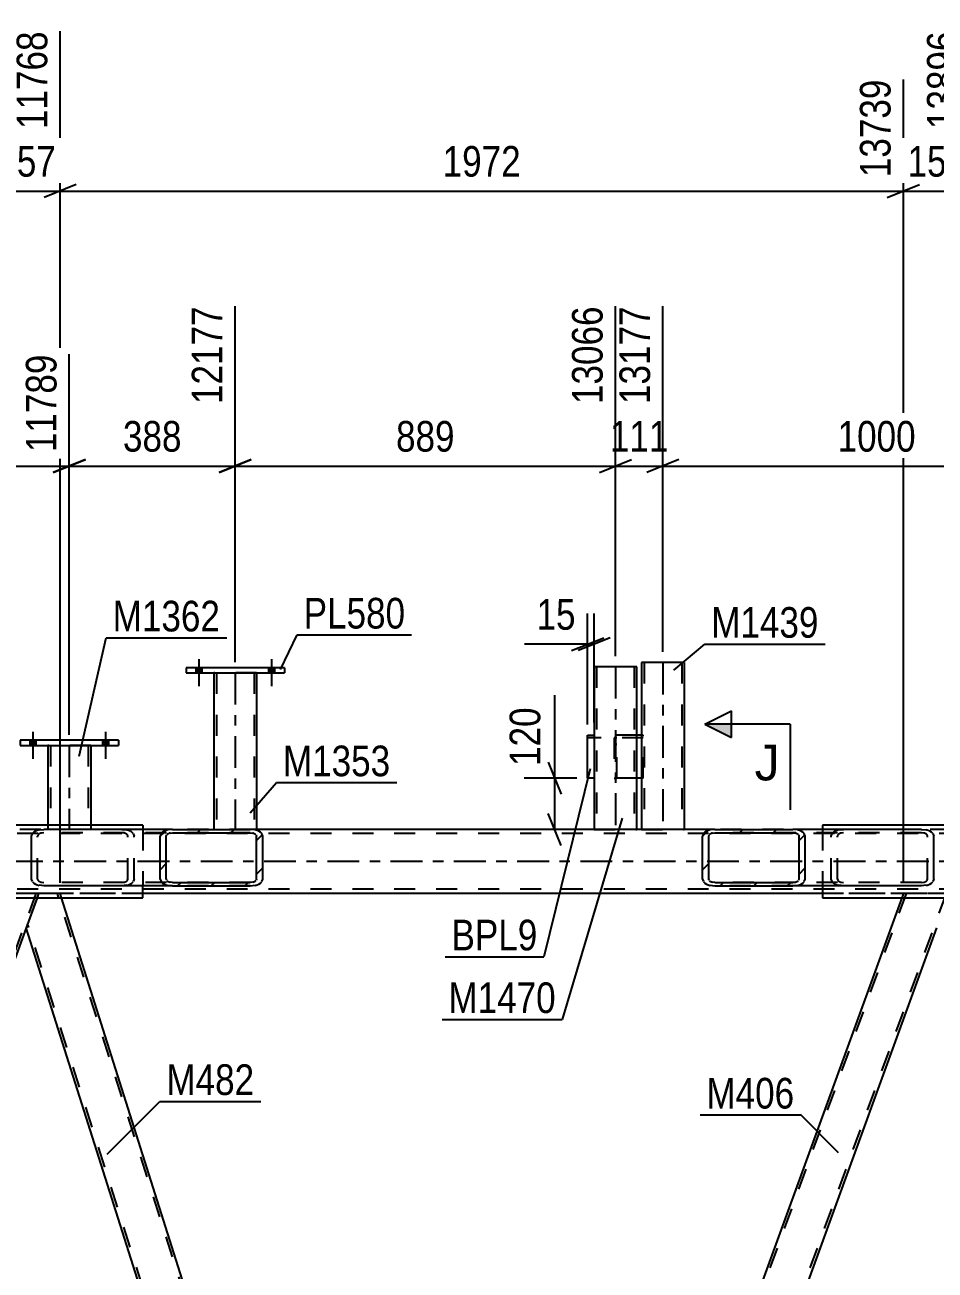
# Model space of a CAD drawing. Header units: millimetres. Extents: x -851 to 338, y -786 to 55.
# Drawn here: x -319.3 to -234.2, y -229 to -112.6 of the extents above; entities that cross this region are included whole.
import ezdxf

# ---------------------------------------------------------------- set-up
doc = ezdxf.new("R2010")
doc.units = ezdxf.units.MM
doc.linetypes.add('DXK_LINE_DOT2', pattern=[3.9198, 1.9599, -1.9599])
doc.linetypes.add('DXK_LINE_DOT3', pattern=[5.9187, 2.979, -0.9799, 0.9799, -0.9799])
doc.styles.add('Arial', font='ARIAL.TTF', dxfattribs={"height": 0.2})
doc.styles.add('Arial Narrow', font='ARIALN.TTF', dxfattribs={"height": 0.2})

# ---------------------------------------------------------------- blocks, each defined once
blk = doc.blocks.new('Part-232933133-59764 - 7182')
at = {"color": 7, "linetype": 'DXK_LINE_DOT2'}
for p, q in [((-263.95, -179.21), (-264.19, -179.21)), ((-264.19, -179.21), (-264.19, -182.97)), ((-263.95, -179.21), (-264.19, -179.21)), ((-263.95, -182.97), (-263.95, -179.21)), ((-264.19, -179.81), (-263.95, -179.81)), ((-264.19, -182.97), (-263.95, -182.97))]:
    blk.add_line(p, q, dxfattribs=at)
blk = doc.blocks.new('Bolt-232933133-59774 - 7182')
at = {"linetype": 'Continuous'}
for points in [[(-302.75, -172.65), (-303.31, -172.65), (-303.31, -173.13), (-302.75, -173.13)], [(-302.75, -172.65), (-303.31, -172.65), (-303.31, -173.13), (-302.75, -173.13)], [(-295.95, -172.65), (-296.51, -172.65), (-296.51, -173.13), (-295.95, -173.13)], [(-295.95, -172.65), (-296.51, -172.65), (-296.51, -173.13), (-295.95, -173.13)]]:
    blk.add_hatch(color=1, dxfattribs=at).paths.add_polyline_path(points)
at = {"color": 1, "linetype": 'Continuous'}
for p, q in [((-303.03, -171.85), (-303.03, -174.37)), ((-303.03, -171.85), (-303.03, -174.37)), ((-296.23, -171.85), (-296.23, -174.37)), ((-296.23, -171.85), (-296.23, -174.37)), ((-303.31, -172.65), (-303.31, -173.13)), ((-303.31, -172.65), (-303.31, -173.13)), ((-302.75, -172.65), (-302.75, -173.13)), ((-302.75, -172.65), (-302.75, -173.13)), ((-296.51, -172.65), (-296.51, -173.13)), ((-296.51, -172.65), (-296.51, -173.13)), ((-295.95, -172.65), (-295.95, -173.13)), ((-295.95, -172.65), (-295.95, -173.13))]:
    blk.add_line(p, q, dxfattribs=at)
blk = doc.blocks.new('Part-232933133-7428 - 7182')
at = {"color": 7, "linetype": 'DXK_LINE_DOT2'}
for p, q in [((-318.28, -193.77), (-361.59, -312.77)), ((-318.02, -193.77), (-322.28, -193.77)), ((-318.02, -193.77), (-319.19, -196.97))]:
    blk.add_line(p, q, dxfattribs=at)
at = {"color": 2, "linetype": 'Continuous'}
blk.add_line((-319.19, -196.97), (-361.19, -312.37), dxfattribs=at)
blk = doc.blocks.new('Part-232933133-59687 - 7182')
at = {"color": 2, "linetype": 'Continuous'}
for p, q in [((-301.63, -173.13), (-301.63, -187.77)), ((-297.63, -173.13), (-297.63, -187.77))]:
    blk.add_line(p, q, dxfattribs=at)
at = {"color": 7, "linetype": 'DXK_LINE_DOT2'}
for p, q in [((-297.63, -173.13), (-301.63, -173.13)), ((-301.39, -173.13), (-301.39, -187.77)), ((-297.87, -173.13), (-297.87, -187.77)), ((-301.63, -187.77), (-301.63, -187.77)), ((-301.63, -187.77), (-297.63, -187.77)), ((-297.63, -187.77), (-297.63, -187.77)), ((-297.63, -187.77), (-297.63, -187.77))]:
    blk.add_line(p, q, dxfattribs=at)
at = {"color": 7, "linetype": 'DXK_LINE_DOT3'}
blk.add_line((-299.63, -173.13), (-299.63, -187.77), dxfattribs=at)
blk = doc.blocks.new('Part-232933133-59684 - 7182')
at = {"color": 2, "linetype": 'Continuous'}
for p, q in [((-257.63, -172.17), (-261.63, -172.17)), ((-261.63, -172.17), (-261.63, -187.77)), ((-257.63, -172.17), (-257.63, -187.77))]:
    blk.add_line(p, q, dxfattribs=at)
at = {"color": 7, "linetype": 'DXK_LINE_DOT2'}
for p, q in [((-261.39, -172.17), (-261.39, -187.77)), ((-261.39, -172.17), (-261.37, -172.17)), ((-261.37, -172.17), (-261.34, -172.17)), ((-261.34, -172.17), (-261.32, -172.17)), ((-257.87, -172.17), (-257.87, -187.77)), ((-261.63, -187.77), (-261.63, -187.77)), ((-261.63, -187.77), (-257.63, -187.77)), ((-257.63, -187.77), (-257.63, -187.77)), ((-257.63, -187.77), (-257.63, -187.77))]:
    blk.add_line(p, q, dxfattribs=at)
at = {"color": 7, "linetype": 'DXK_LINE_DOT3'}
blk.add_line((-259.63, -172.17), (-259.63, -187.77), dxfattribs=at)
blk = doc.blocks.new('Part-232933133-7335 - 7182')
at = {"color": 2, "linetype": 'Continuous'}
for p, q in [((-329.83, -187.37), (-329.83, -187.77)), ((-308.28, -187.37), (-329.83, -187.37)), ((-308.28, -187.37), (-308.28, -187.77)), ((-329.83, -193.05), (-329.83, -194.17)), ((-308.28, -194.17), (-308.28, -193.05)), ((-329.83, -194.17), (-308.28, -194.17))]:
    blk.add_line(p, q, dxfattribs=at)
at = {"color": 7, "linetype": 'DXK_LINE_DOT2'}
for p, q in [((-329.83, -187.77), (-329.83, -193.05)), ((-308.28, -187.77), (-308.28, -193.05))]:
    blk.add_line(p, q, dxfattribs=at)
blk = doc.blocks.new('Part-232933133-7336 - 7182')
at = {"color": 2, "linetype": 'Continuous'}
for p, q in [((-244.7, -187.37), (-244.7, -187.77)), ((-223.15, -187.37), (-244.7, -187.37)), ((-223.15, -187.37), (-223.15, -187.77)), ((-244.7, -193.05), (-244.7, -194.17)), ((-223.15, -194.17), (-223.15, -193.05)), ((-244.7, -194.17), (-223.15, -194.17))]:
    blk.add_line(p, q, dxfattribs=at)
at = {"color": 7, "linetype": 'DXK_LINE_DOT2'}
for p, q in [((-244.7, -187.77), (-244.7, -193.05)), ((-223.15, -187.77), (-223.15, -193.05))]:
    blk.add_line(p, q, dxfattribs=at)
blk = doc.blocks.new('Part-232933133-7468 - 7182')
at = {"color": 2, "linetype": 'Continuous'}
for p, q in [((-318.17, -194.17), (-319.19, -196.97)), ((-279.29, -309.56), (-315.88, -194.17)), ((-282.6, -312.37), (-319.19, -196.97))]:
    blk.add_line(p, q, dxfattribs=at)
at = {"color": 7, "linetype": 'DXK_LINE_DOT2'}
for p, q in [((-318.02, -193.77), (-318.17, -194.17)), ((-316.01, -193.77), (-318.02, -193.77)), ((-279.42, -309.93), (-316.26, -193.77)), ((-315.88, -194.17), (-316.01, -193.77)), ((-282.22, -312.77), (-319.05, -196.6))]:
    blk.add_line(p, q, dxfattribs=at)
blk = doc.blocks.new('Part-232933133-7346 - 7182')
at = {"linetype": 'Continuous'}
h = blk.add_hatch(dxfattribs=at)
h.set_pattern_fill('', scale=0.7, style=0, pattern_type=0)
h.set_pattern_definition([(45, (-306.6617, -188.4086), (-1.57154, 1.57154), [])])
h.paths.add_polyline_path([(-306.57, -188.16), (-306.66, -188.41), (-306.66, -192.41), (-306.57, -192.65), (-306.32, -192.86), (-305.94, -193), (-305.5, -193.05), (-298.22, -193.05), (-297.77, -193), (-297.39, -192.86), (-297.14, -192.65), (-297.05, -192.41), (-297.05, -188.41), (-297.14, -188.16), (-297.39, -187.96), (-297.77, -187.82), (-298.22, -187.77), (-305.5, -187.77), (-305.94, -187.82), (-306.32, -187.96)])
h.paths.add_polyline_path([(-305.72, -188.11), (-305.5, -188.09), (-298.22, -188.09), (-298, -188.11), (-297.81, -188.18), (-297.68, -188.29), (-297.64, -188.41), (-297.64, -192.41), (-297.68, -192.53), (-297.81, -192.63), (-298, -192.7), (-298.22, -192.73), (-305.5, -192.73), (-305.72, -192.7), (-305.91, -192.63), (-306.04, -192.53), (-306.08, -192.41), (-306.08, -188.41), (-306.04, -188.29), (-305.91, -188.18)])
at = {"color": 2, "linetype": 'Continuous'}
for p, q in [((-318.69, -188.41), (-318.6, -188.16)), ((-318.69, -192.41), (-318.69, -188.41)), ((-317.97, -187.82), (-317.53, -187.77)), ((-305.5, -187.77), (-317.53, -187.77)), ((-306.57, -188.16), (-306.66, -188.41)), ((-306.66, -192.41), (-306.66, -188.41)), ((-306.08, -188.41), (-306.04, -188.29)), ((-306.08, -192.41), (-306.08, -188.41)), ((-305.5, -187.77), (-305.94, -187.82)), ((-305.72, -188.11), (-305.5, -188.09)), ((-305.5, -187.77), (-298.22, -187.77)), ((-305.5, -188.09), (-298.22, -188.09)), ((-297.77, -187.82), (-298.22, -187.77)), ((-298.22, -188.09), (-298, -188.11)), ((-297.68, -188.29), (-297.64, -188.41)), ((-297.64, -192.41), (-297.64, -188.41)), ((-297.05, -188.41), (-297.14, -188.16)), ((-297.05, -192.41), (-297.05, -188.41)), ((-318.6, -192.65), (-318.69, -192.41)), ((-317.53, -193.05), (-317.97, -193)), ((-305.5, -193.05), (-317.53, -193.05)), ((-306.66, -192.41), (-306.57, -192.65)), ((-306.04, -192.53), (-306.08, -192.41)), ((-305.94, -193), (-305.5, -193.05)), ((-305.5, -192.73), (-305.72, -192.7)), ((-305.5, -192.73), (-298.22, -192.73)), ((-305.5, -193.05), (-298.22, -193.05)), ((-298, -192.7), (-298.22, -192.73)), ((-298.22, -193.05), (-297.77, -193)), ((-297.64, -192.41), (-297.68, -192.53)), ((-297.14, -192.65), (-297.05, -192.41))]:
    blk.add_line(p, q, dxfattribs=at)
at = {"color": 7, "linetype": 'DXK_LINE_DOT2'}
for p, q in [((-318.07, -188.29), (-318.11, -188.41)), ((-318.11, -192.41), (-318.11, -188.41)), ((-317.53, -188.09), (-317.75, -188.11)), ((-298.22, -188.09), (-317.53, -188.09)), ((-310.25, -187.77), (-309.8, -187.82)), ((-310.03, -188.11), (-310.25, -188.09)), ((-309.67, -188.41), (-309.71, -188.29)), ((-309.67, -192.41), (-309.67, -188.41)), ((-309.17, -188.16), (-309.08, -188.41)), ((-309.08, -192.41), (-309.08, -188.41)), ((-298.22, -187.77), (-305.5, -187.77)), ((-318.11, -192.41), (-318.07, -192.53)), ((-317.75, -192.7), (-317.53, -192.73)), ((-298.22, -192.73), (-317.53, -192.73)), ((-310.25, -192.73), (-310.03, -192.7)), ((-309.8, -193), (-310.25, -193.05)), ((-309.71, -192.53), (-309.67, -192.41)), ((-309.08, -192.41), (-309.17, -192.65)), ((-298.22, -193.05), (-305.5, -193.05))]:
    blk.add_line(p, q, dxfattribs=at)
at = {"color": 2, "linetype": 'Continuous'}
for centre, radius, start, end in [((-317.79, -188.89), 1.09, 99.5181, 138.0637), ((-305.76, -188.89), 1.09, 99.5181, 138.0637), ((-305.63, -188.65), 0.545, 99.5181, 138.0637), ((-298.09, -188.65), 0.545, 41.9361, 80.4817), ((-297.95, -188.89), 1.09, 41.9361, 80.4817), ((-317.79, -191.93), 1.09, 221.9361, 260.4817), ((-305.76, -191.93), 1.09, 221.9361, 260.4817), ((-305.63, -192.17), 0.545, 221.9361, 260.4817), ((-298.09, -192.17), 0.545, 279.5181, 318.0637), ((-297.95, -191.93), 1.09, 279.5181, 318.0637)]:
    blk.add_arc(centre, radius, start, end, dxfattribs=at)
at = {"color": 7, "linetype": 'DXK_LINE_DOT2'}
for centre, radius, start, end in [((-317.66, -188.65), 0.545, 99.5181, 138.0637), ((-310.12, -188.65), 0.545, 41.9361, 80.4817), ((-309.98, -188.89), 1.09, 41.9361, 80.4817), ((-317.66, -192.17), 0.545, 221.9361, 260.4817), ((-310.12, -192.17), 0.545, 279.5181, 318.0637), ((-309.98, -191.93), 1.09, 279.5181, 318.0637)]:
    blk.add_arc(centre, radius, start, end, dxfattribs=at)
blk = doc.blocks.new('Part-232933133-59688 - 7182')
at = {"color": 2, "linetype": 'Continuous'}
for p, q in [((-304.23, -172.65), (-304.23, -173.13)), ((-295.03, -172.65), (-304.23, -172.65)), ((-304.23, -173.13), (-295.03, -173.13)), ((-295.03, -172.65), (-295.03, -173.13))]:
    blk.add_line(p, q, dxfattribs=at)
blk = doc.blocks.new('Part-232933133-7376 - 7182')
at = {"color": 7, "linetype": 'DXK_LINE_DOT2'}
for p, q in [((-86.8, -188.17), (-786.71, -188.17)), ((-298.22, -187.77), (-339.9, -187.77)), ((-213.08, -187.77), (-254.76, -187.77)), ((-86.8, -193.37), (-786.71, -193.37)), ((-87.4, -193.77), (-670.37, -193.77)), ((-308.28, -193.77), (-329.83, -193.77)), ((-223.15, -193.77), (-244.7, -193.77))]:
    blk.add_line(p, q, dxfattribs=at)
at = {"color": 2, "linetype": 'Continuous'}
for p, q in [((-254.76, -187.77), (-298.22, -187.77)), ((-244.7, -193.77), (-308.28, -193.77))]:
    blk.add_line(p, q, dxfattribs=at)
at = {"color": 7, "linetype": 'DXK_LINE_DOT3'}
blk.add_line((-86.8, -190.77), (-786.71, -190.77), dxfattribs=at)
blk = doc.blocks.new('Part-232933133-7497 - 7182')
at = {"linetype": 'Continuous'}
h = blk.add_hatch(dxfattribs=at)
h.set_pattern_fill('', scale=0.7, style=0, pattern_type=0)
h.set_pattern_definition([(45, (-255.9253, -188.4087), (-1.57154, 1.57154), [])])
h.paths.add_polyline_path([(-255.84, -188.16), (-255.93, -188.41), (-255.93, -192.41), (-255.84, -192.65), (-255.58, -192.86), (-255.21, -193), (-254.76, -193.05), (-247.48, -193.05), (-247.04, -193), (-246.66, -192.86), (-246.41, -192.65), (-246.32, -192.41), (-246.32, -188.41), (-246.41, -188.16), (-246.66, -187.96), (-247.04, -187.82), (-247.48, -187.77), (-254.76, -187.77), (-255.21, -187.82), (-255.58, -187.96)])
h.paths.add_polyline_path([(-254.98, -188.11), (-254.76, -188.09), (-247.48, -188.09), (-247.26, -188.11), (-247.07, -188.18), (-246.94, -188.29), (-246.9, -188.41), (-246.9, -192.41), (-246.94, -192.53), (-247.07, -192.63), (-247.26, -192.7), (-247.48, -192.73), (-254.76, -192.73), (-254.98, -192.7), (-255.17, -192.63), (-255.3, -192.53), (-255.34, -192.41), (-255.34, -188.41), (-255.3, -188.29), (-255.17, -188.18)])
at = {"color": 2, "linetype": 'Continuous'}
for p, q in [((-255.84, -188.16), (-255.93, -188.41)), ((-255.93, -192.41), (-255.93, -188.41)), ((-255.34, -188.41), (-255.3, -188.29)), ((-255.34, -192.41), (-255.34, -188.41)), ((-254.76, -187.77), (-255.21, -187.82)), ((-254.98, -188.11), (-254.76, -188.09)), ((-254.76, -187.77), (-247.48, -187.77)), ((-254.76, -188.09), (-247.48, -188.09)), ((-235.45, -187.77), (-247.48, -187.77)), ((-247.04, -187.82), (-247.48, -187.77)), ((-247.48, -188.09), (-247.26, -188.11)), ((-246.94, -188.29), (-246.9, -188.41)), ((-246.9, -192.41), (-246.9, -188.41)), ((-246.32, -188.41), (-246.41, -188.16)), ((-246.32, -192.41), (-246.32, -188.41)), ((-235.45, -187.77), (-235.01, -187.82)), ((-234.38, -188.16), (-234.29, -188.41)), ((-234.29, -192.41), (-234.29, -188.41)), ((-255.93, -192.41), (-255.84, -192.65)), ((-255.3, -192.53), (-255.34, -192.41)), ((-255.21, -193), (-254.76, -193.05)), ((-254.76, -192.73), (-254.98, -192.7)), ((-254.76, -192.73), (-247.48, -192.73)), ((-254.76, -193.05), (-247.48, -193.05)), ((-247.26, -192.7), (-247.48, -192.73)), ((-247.48, -193.05), (-247.04, -193)), ((-235.45, -193.05), (-247.48, -193.05)), ((-246.9, -192.41), (-246.94, -192.53)), ((-246.41, -192.65), (-246.32, -192.41)), ((-235.01, -193), (-235.45, -193.05)), ((-234.29, -192.41), (-234.38, -192.65))]:
    blk.add_line(p, q, dxfattribs=at)
at = {"color": 7, "linetype": 'DXK_LINE_DOT2'}
for p, q in [((-254.76, -187.77), (-247.48, -187.77)), ((-235.45, -188.09), (-254.76, -188.09)), ((-243.9, -188.41), (-243.81, -188.16)), ((-243.9, -192.41), (-243.9, -188.41)), ((-243.27, -188.29), (-243.31, -188.41)), ((-243.31, -192.41), (-243.31, -188.41)), ((-243.18, -187.82), (-242.73, -187.77)), ((-242.73, -188.09), (-242.95, -188.11)), ((-235.23, -188.11), (-235.45, -188.09)), ((-234.87, -188.41), (-234.91, -188.29)), ((-234.87, -192.41), (-234.87, -188.41)), ((-235.45, -192.73), (-254.76, -192.73)), ((-247.48, -193.05), (-254.76, -193.05)), ((-243.81, -192.65), (-243.9, -192.41)), ((-243.31, -192.41), (-243.27, -192.53)), ((-242.73, -193.05), (-243.18, -193)), ((-242.95, -192.7), (-242.73, -192.73)), ((-235.45, -192.73), (-235.23, -192.7)), ((-234.91, -192.53), (-234.87, -192.41))]:
    blk.add_line(p, q, dxfattribs=at)
at = {"color": 2, "linetype": 'Continuous'}
for centre, radius, start, end in [((-255.03, -188.89), 1.09, 99.5181, 138.0637), ((-254.89, -188.65), 0.545, 99.5181, 138.0637), ((-247.35, -188.65), 0.545, 41.9361, 80.4817), ((-247.22, -188.89), 1.09, 41.9361, 80.4817), ((-235.19, -188.89), 1.09, 41.9361, 80.4817), ((-255.03, -191.93), 1.09, 221.9361, 260.4817), ((-254.89, -192.17), 0.545, 221.9361, 260.4817), ((-247.35, -192.17), 0.545, 279.5181, 318.0637), ((-247.22, -191.93), 1.09, 279.5181, 318.0637), ((-235.19, -191.93), 1.09, 279.5181, 318.0637)]:
    blk.add_arc(centre, radius, start, end, dxfattribs=at)
at = {"color": 7, "linetype": 'DXK_LINE_DOT2'}
for centre, radius, start, end in [((-243, -188.89), 1.09, 99.5181, 138.0637), ((-242.86, -188.65), 0.545, 99.5181, 138.0637), ((-235.32, -188.65), 0.545, 41.9361, 80.4817), ((-243, -191.93), 1.09, 221.9361, 260.4817), ((-242.86, -192.17), 0.545, 221.9361, 260.4817), ((-235.32, -192.17), 0.545, 279.5181, 318.0637)]:
    blk.add_arc(centre, radius, start, end, dxfattribs=at)
blk = doc.blocks.new('Part-232933133-7506 - 7182')
at = {"color": 7, "linetype": 'DXK_LINE_DOT2'}
for p, q in [((-236.89, -193.77), (-280.2, -312.77)), ((-233.14, -193.77), (-276.45, -312.77)), ((-237.14, -193.77), (-237.29, -194.17)), ((-232.89, -193.77), (-237.14, -193.77))]:
    blk.add_line(p, q, dxfattribs=at)
at = {"color": 2, "linetype": 'Continuous'}
for p, q in [((-237.29, -194.17), (-279.29, -309.56)), ((-234.05, -196.97), (-276.05, -312.37))]:
    blk.add_line(p, q, dxfattribs=at)
blk = doc.blocks.new('Part-232933133-59739 - 7182')
at = {"color": 2, "linetype": 'Continuous'}
for p, q in [((-262.07, -172.56), (-266.07, -172.56)), ((-266.07, -172.56), (-266.07, -187.77)), ((-262.07, -187.77), (-262.07, -172.56))]:
    blk.add_line(p, q, dxfattribs=at)
at = {"color": 7, "linetype": 'DXK_LINE_DOT2'}
for p, q in [((-265.83, -172.56), (-265.83, -187.77)), ((-265.83, -172.56), (-265.81, -172.56)), ((-262.31, -172.56), (-262.31, -187.77)), ((-266.07, -187.77), (-266.07, -187.77)), ((-266.07, -187.77), (-262.07, -187.77)), ((-262.07, -187.77), (-262.07, -187.77)), ((-262.07, -187.77), (-262.07, -187.77))]:
    blk.add_line(p, q, dxfattribs=at)
at = {"color": 7, "linetype": 'DXK_LINE_DOT3'}
blk.add_line((-264.07, -172.56), (-264.07, -187.77), dxfattribs=at)
blk = doc.blocks.new('Part-232933133-59740 - 7182')
at = {"color": 2, "linetype": 'Continuous'}
for p, q in [((-317.15, -179.92), (-317.15, -187.37)), ((-313.15, -179.92), (-313.15, -187.37))]:
    blk.add_line(p, q, dxfattribs=at)
at = {"color": 7, "linetype": 'DXK_LINE_DOT2'}
for p, q in [((-313.15, -179.92), (-317.15, -179.92)), ((-316.91, -179.92), (-316.91, -187.77)), ((-313.39, -179.92), (-313.39, -187.77)), ((-317.15, -187.37), (-317.15, -187.77)), ((-313.15, -187.37), (-313.15, -187.77)), ((-313.15, -187.77), (-317.15, -187.77))]:
    blk.add_line(p, q, dxfattribs=at)
at = {"color": 7, "linetype": 'DXK_LINE_DOT3'}
blk.add_line((-315.15, -179.92), (-315.15, -187.77), dxfattribs=at)
blk = doc.blocks.new('Part-232933133-59741 - 7182')
at = {"color": 2, "linetype": 'Continuous'}
for p, q in [((-319.75, -179.44), (-319.75, -179.92)), ((-310.55, -179.44), (-319.75, -179.44)), ((-319.75, -179.92), (-310.55, -179.92)), ((-310.55, -179.44), (-310.55, -179.92))]:
    blk.add_line(p, q, dxfattribs=at)
blk = doc.blocks.new('Part-232933133-59763 - 7182')
at = {"color": 2, "linetype": 'Continuous'}
for p, q in [((-266.67, -182.97), (-266.67, -178.97)), ((-266.67, -178.97), (-266.07, -178.97)), ((-261.63, -178.97), (-262.07, -178.97)), ((-266.07, -182.97), (-266.67, -182.97)), ((-261.63, -182.97), (-262.07, -182.97))]:
    blk.add_line(p, q, dxfattribs=at)
at = {"color": 7, "linetype": 'DXK_LINE_DOT2'}
for p, q in [((-261.47, -179.21), (-266.67, -179.21)), ((-262.07, -178.97), (-266.07, -178.97)), ((-261.47, -178.97), (-261.63, -178.97)), ((-261.47, -182.97), (-261.47, -178.97)), ((-262.07, -182.97), (-266.07, -182.97)), ((-261.47, -182.97), (-261.63, -182.97))]:
    blk.add_line(p, q, dxfattribs=at)
blk = doc.blocks.new('Bolt-232933133-59798 - 7182')
at = {"linetype": 'Continuous'}
for points in [[(-318.27, -179.44), (-318.83, -179.44), (-318.83, -179.92), (-318.27, -179.92)], [(-318.27, -179.44), (-318.83, -179.44), (-318.83, -179.92), (-318.27, -179.92)], [(-311.47, -179.44), (-312.03, -179.44), (-312.03, -179.92), (-311.47, -179.92)], [(-311.47, -179.44), (-312.03, -179.44), (-312.03, -179.92), (-311.47, -179.92)]]:
    blk.add_hatch(color=1, dxfattribs=at).paths.add_polyline_path(points)
at = {"color": 1, "linetype": 'Continuous'}
for p, q in [((-318.55, -178.64), (-318.55, -181.16)), ((-318.55, -178.64), (-318.55, -181.16)), ((-311.75, -178.64), (-311.75, -181.16)), ((-311.75, -178.64), (-311.75, -181.16)), ((-318.83, -179.44), (-318.83, -179.92)), ((-318.83, -179.44), (-318.83, -179.92)), ((-318.27, -179.44), (-318.27, -179.92)), ((-318.27, -179.44), (-318.27, -179.92)), ((-312.03, -179.44), (-312.03, -179.92)), ((-312.03, -179.44), (-312.03, -179.92)), ((-311.47, -179.44), (-311.47, -179.92)), ((-311.47, -179.44), (-311.47, -179.92))]:
    blk.add_line(p, q, dxfattribs=at)
blk = doc.blocks.new('StraightDimension-232933133-70863 - 7182')
at = {"color": 7, "linetype": 'Continuous'}
for p, q in [((-264.07, -171.56), (-264.07, -138.85)), ((-259.63, -171.17), (-259.63, -138.85)), ((-265.57, -154.4), (-262.57, -153.2)), ((-258.13, -153.2), (-261.13, -154.4)), ((-264.07, -153.8), (-259.63, -153.8))]:
    blk.add_line(p, q, dxfattribs=at)
at = {"color": 0}
blk.add_wipeout([(-258.51, -153.05), (-258.51, -148.85), (-265.19, -148.85), (-265.19, -153.05)], dxfattribs=at)
at = {"color": 3, "style": 'Arial Narrow'}
blk.add_text('111', height=2.863, dxfattribs=at).set_placement((-264.59, -152.45))
at = {"color": 0, "linetype": 'Continuous'}
blk.add_wipeout([(-260.23, -138.25), (-264.43, -138.25), (-264.43, -148.6), (-260.23, -148.6)], dxfattribs=at)
at = {"color": 3, "linetype": 'Continuous', "style": 'Arial Narrow'}
blk.add_text('13177', height=2.863, rotation=90.0002, dxfattribs=at).set_placement((-260.83, -148))
blk = doc.blocks.new('StraightDimension-232933133-71768 - 7182')
at = {"color": 7, "linetype": 'Continuous'}
for p, q in [((-266.67, -177.97), (-266.67, -167.6)), ((-266.07, -177.79), (-266.07, -167.6)), ((-268.17, -171.05), (-265.17, -169.85)), ((-264.57, -169.85), (-267.57, -171.05)), ((-266.67, -170.45), (-272.57, -170.45)), ((-266.67, -170.45), (-272.57, -170.45)), ((-266.67, -170.45), (-266.07, -170.45))]:
    blk.add_line(p, q, dxfattribs=at)
at = {"color": 0}
blk.add_wipeout([(-267.19, -169.7), (-267.19, -165.5), (-272.05, -165.5), (-272.05, -169.7)], dxfattribs=at)
at = {"color": 3, "style": 'Arial Narrow'}
blk.add_text('15', height=2.863, dxfattribs=at).set_placement((-271.45, -169.1))
blk = doc.blocks.new('StraightDimension-232933133-52903 - 7182')
at = {"color": 7, "linetype": 'Continuous'}
for p, q in [((-316.01, -192.77), (-316.01, -113.15)), ((-237.14, -192.77), (-237.14, -117.65)), ((-314.51, -127.49), (-317.51, -128.69)), ((-238.64, -128.69), (-235.64, -127.49)), ((-316.01, -128.09), (-237.14, -128.09))]:
    blk.add_line(p, q, dxfattribs=at)
at = {"color": 0}
blk.add_wipeout([(-272.32, -127.34), (-272.32, -123.14), (-280.83, -123.14), (-280.83, -127.34)], dxfattribs=at)
at = {"color": 3, "style": 'Arial Narrow'}
blk.add_text('1972', height=2.863, dxfattribs=at).set_placement((-280.23, -126.74))
at = {"color": 0, "linetype": 'Continuous'}
blk.add_wipeout([(-237.74, -117.05), (-241.94, -117.05), (-241.94, -127.39), (-237.74, -127.39)], dxfattribs=at)
at = {"color": 3, "linetype": 'Continuous', "style": 'Arial Narrow'}
blk.add_text('13739', height=2.863, rotation=90.0002, dxfattribs=at).set_placement((-238.34, -126.79))
blk = doc.blocks.new('StraightDimension-232933133-52902 - 7182')
at = {"color": 7, "linetype": 'Continuous'}
for p, q in [((-230.87, -192.77), (-230.87, -113.15)), ((-237.14, -192.77), (-237.14, -117.65)), ((-238.64, -128.69), (-235.64, -127.49)), ((-229.37, -127.49), (-232.37, -128.69)), ((-237.14, -128.09), (-230.87, -128.09))]:
    blk.add_line(p, q, dxfattribs=at)
at = {"color": 0}
blk.add_wipeout([(-230.67, -127.34), (-230.67, -123.14), (-237.35, -123.14), (-237.35, -127.34)], dxfattribs=at)
at = {"color": 3, "style": 'Arial Narrow'}
blk.add_text('157', height=2.863, dxfattribs=at).set_placement((-236.75, -126.74))
at = {"color": 0, "linetype": 'Continuous'}
blk.add_wipeout([(-231.47, -112.55), (-235.67, -112.55), (-235.67, -122.89), (-231.47, -122.89)], dxfattribs=at)
at = {"color": 3, "linetype": 'Continuous', "style": 'Arial Narrow'}
blk.add_text('13896', height=2.863, rotation=90.0002, dxfattribs=at).set_placement((-232.07, -122.29))
blk = doc.blocks.new('StraightDimension-232933133-52904 - 7182')
at = {"color": 7, "linetype": 'Continuous'}
for p, q in [((-316.01, -192.77), (-316.01, -113.15)), ((-322.28, -192.77), (-322.28, -117.65)), ((-323.78, -128.69), (-320.78, -127.49)), ((-314.51, -127.49), (-317.51, -128.69)), ((-322.28, -128.09), (-316.01, -128.09))]:
    blk.add_line(p, q, dxfattribs=at)
at = {"color": 0}
blk.add_wipeout([(-315.8, -127.34), (-315.8, -123.14), (-322.48, -123.14), (-322.48, -127.34)], dxfattribs=at)
at = {"color": 3, "style": 'Arial Narrow'}
blk.add_text('157', height=2.863, dxfattribs=at).set_placement((-321.88, -126.74))
at = {"color": 0, "linetype": 'Continuous'}
blk.add_wipeout([(-316.61, -112.55), (-320.81, -112.55), (-320.81, -122.89), (-316.61, -122.89)], dxfattribs=at)
at = {"color": 3, "linetype": 'Continuous', "style": 'Arial Narrow'}
blk.add_text('11768', height=2.863, rotation=90.0002, dxfattribs=at).set_placement((-317.21, -122.29))
blk = doc.blocks.new('StraightDimension-232933133-70862 - 7182')
at = {"color": 7, "linetype": 'Continuous'}
for p, q in [((-259.63, -171.17), (-259.63, -138.85)), ((-219.63, -171.17), (-219.63, -143.35)), ((-258.13, -153.2), (-261.13, -154.4)), ((-221.13, -154.4), (-218.13, -153.2)), ((-259.63, -153.8), (-219.63, -153.8))]:
    blk.add_line(p, q, dxfattribs=at)
at = {"color": 0}
blk.add_wipeout([(-235.38, -153.05), (-235.38, -148.85), (-243.89, -148.85), (-243.89, -153.05)], dxfattribs=at)
at = {"color": 3, "style": 'Arial Narrow'}
blk.add_text('1000', height=2.863, dxfattribs=at).set_placement((-243.29, -152.45))
at = {"color": 0, "linetype": 'Continuous'}
blk.add_wipeout([(-220.23, -142.75), (-224.43, -142.75), (-224.43, -153.1), (-220.23, -153.1)], dxfattribs=at)
at = {"color": 3, "linetype": 'Continuous', "style": 'Arial Narrow'}
blk.add_text('14177', height=2.863, rotation=90.0002, dxfattribs=at).set_placement((-220.83, -152.5))
blk = doc.blocks.new('StraightDimension-232933133-70864 - 7182')
at = {"color": 7, "linetype": 'Continuous'}
for p, q in [((-299.63, -172.13), (-299.63, -138.85)), ((-264.07, -171.56), (-264.07, -138.85)), ((-298.13, -153.2), (-301.13, -154.4)), ((-265.57, -154.4), (-262.57, -153.2)), ((-299.63, -153.8), (-264.07, -153.8))]:
    blk.add_line(p, q, dxfattribs=at)
at = {"color": 0, "linetype": 'Continuous'}
blk.add_wipeout([(-264.67, -138.25), (-268.87, -138.25), (-268.87, -148.6), (-264.67, -148.6)], dxfattribs=at)
at = {"color": 0}
blk.add_wipeout([(-278.51, -153.05), (-278.51, -148.85), (-285.19, -148.85), (-285.19, -153.05)], dxfattribs=at)
at = {"color": 3, "linetype": 'Continuous', "style": 'Arial Narrow'}
blk.add_text('13066', height=2.863, rotation=90.0002, dxfattribs=at).set_placement((-265.27, -148))
at = {"color": 3, "style": 'Arial Narrow'}
blk.add_text('889', height=2.863, dxfattribs=at).set_placement((-284.59, -152.45))
blk = doc.blocks.new('StraightDimension-232933133-70865 - 7182')
at = {"color": 7, "linetype": 'Continuous'}
for p, q in [((-299.63, -172.13), (-299.63, -138.85)), ((-315.15, -178.92), (-315.15, -143.35)), ((-313.65, -153.2), (-316.65, -154.4)), ((-301.13, -154.4), (-298.13, -153.2)), ((-315.15, -153.8), (-299.63, -153.8))]:
    blk.add_line(p, q, dxfattribs=at)
at = {"color": 0}
blk.add_wipeout([(-304.05, -153.05), (-304.05, -148.85), (-310.73, -148.85), (-310.73, -153.05)], dxfattribs=at)
at = {"color": 3, "style": 'Arial Narrow'}
blk.add_text('388', height=2.863, dxfattribs=at).set_placement((-310.13, -152.45))
at = {"color": 0, "linetype": 'Continuous'}
blk.add_wipeout([(-300.23, -138.25), (-304.43, -138.25), (-304.43, -148.6), (-300.23, -148.6)], dxfattribs=at)
at = {"color": 3, "linetype": 'Continuous', "style": 'Arial Narrow'}
blk.add_text('12177', height=2.863, rotation=90.0002, dxfattribs=at).set_placement((-300.83, -148))
blk = doc.blocks.new('StraightDimension-232933133-70866 - 7182')
at = {"color": 7, "linetype": 'Continuous'}
for p, q in [((-339.63, -172.13), (-339.63, -143.35)), ((-315.15, -178.92), (-315.15, -143.35)), ((-338.13, -153.2), (-341.13, -154.4)), ((-316.65, -154.4), (-313.65, -153.2)), ((-339.63, -153.8), (-315.15, -153.8))]:
    blk.add_line(p, q, dxfattribs=at)
at = {"color": 0}
blk.add_wipeout([(-324.05, -153.05), (-324.05, -148.85), (-330.73, -148.85), (-330.73, -153.05)], dxfattribs=at)
at = {"color": 3, "style": 'Arial Narrow'}
blk.add_text('612', height=2.863, dxfattribs=at).set_placement((-330.13, -152.45))
at = {"color": 0, "linetype": 'Continuous'}
blk.add_wipeout([(-315.75, -142.75), (-319.95, -142.75), (-319.95, -153.1), (-315.75, -153.1)], dxfattribs=at)
at = {"color": 3, "linetype": 'Continuous', "style": 'Arial Narrow'}
blk.add_text('11789', height=2.863, rotation=90.0002, dxfattribs=at).set_placement((-316.35, -152.5))
blk = doc.blocks.new('StraightDimension-232933133-71766 - 7182')
at = {"color": 7, "linetype": 'Continuous'}
for p, q in [((-269.75, -182.97), (-269.75, -175.23)), ((-269.75, -182.97), (-269.75, -175.23)), ((-270.35, -181.47), (-269.15, -184.47)), ((-267.67, -182.97), (-272.6, -182.97)), ((-269.75, -187.77), (-269.75, -182.97)), ((-269.15, -189.27), (-270.35, -186.27)), ((-267.07, -187.77), (-272.6, -187.77))]:
    blk.add_line(p, q, dxfattribs=at)
at = {"color": 0}
blk.add_wipeout([(-270.5, -175.76), (-274.7, -175.76), (-274.7, -182.44), (-270.5, -182.44)], dxfattribs=at)
at = {"color": 3, "style": 'Arial Narrow'}
blk.add_text('120', height=2.863, rotation=90.0002, dxfattribs=at).set_placement((-271.1, -181.84))
blk = doc.blocks.new('Mark-232933133-7464 - 7182')
at = {"color": 30, "linetype": 'Continuous'}
for p, q in [((-311.62, -218.15), (-306.67, -213.2)), ((-306.67, -213.2), (-297.25, -213.2))]:
    blk.add_line(p, q, dxfattribs=at)
at = {"color": 0}
blk.add_wipeout([(-297.85, -212.6), (-297.85, -209.6), (-306.07, -209.6), (-306.07, -212.6)], dxfattribs=at)
blk.add_wipeout([(-297.85, -212.6), (-297.85, -209.6), (-306.07, -209.6), (-306.07, -212.6)], dxfattribs=at)
at = {"color": 3, "style": 'Arial Narrow'}
blk.add_text('M482', height=2.863, dxfattribs=at).set_placement((-306.07, -212.6))
blk = doc.blocks.new('Mark-232933133-7502 - 7182')
at = {"color": 30, "linetype": 'Continuous'}
for p in [(-256.16, -214.47), (-243.2, -218)]:
    blk.add_line(p, (-246.73, -214.47), dxfattribs=at)
at = {"color": 0}
blk.add_wipeout([(-247.33, -213.87), (-247.33, -210.87), (-255.56, -210.87), (-255.56, -213.87)], dxfattribs=at)
blk.add_wipeout([(-247.33, -213.87), (-247.33, -210.87), (-255.56, -210.87), (-255.56, -213.87)], dxfattribs=at)
at = {"color": 3, "style": 'Arial Narrow'}
blk.add_text('M406', height=2.863, dxfattribs=at).set_placement((-255.56, -213.87))
blk = doc.blocks.new('SectionMark-232933133-8656 - 7182')
at = {"linetype": 'Continuous'}
blk.add_hatch(color=6, dxfattribs=at).paths.add_polyline_path([(-253.22, -177.94), (-253.22, -179.19), (-255.72, -177.94)])
at = {"color": 6, "linetype": 'Continuous'}
for p, q in [((-255.72, -177.94), (-253.22, -176.69)), ((-253.22, -179.19), (-253.22, -176.69)), ((-247.72, -177.94), (-255.72, -177.94)), ((-255.72, -177.94), (-253.22, -179.19)), ((-247.72, -177.94), (-247.72, -185.94))]:
    blk.add_line(p, q, dxfattribs=at)
at = {"color": 0, "linetype": 'Continuous'}
blk.add_wipeout([(-248.72, -183.19), (-248.72, -179.69), (-251.05, -179.69), (-251.05, -183.19)], dxfattribs=at)
at = {"color": 3, "linetype": 'Continuous', "style": 'Arial'}
blk.add_text('J', height=3.34, dxfattribs=at).set_placement((-251.05, -183.19))
blk = doc.blocks.new('Mark-232933133-71723 - 7182')
at = {"color": 30, "linetype": 'Continuous'}
for p, q in [((-295.4, -172.81), (-293.83, -169.59)), ((-293.83, -169.59), (-283.13, -169.59))]:
    blk.add_line(p, q, dxfattribs=at)
at = {"color": 0}
blk.add_wipeout([(-283.73, -168.99), (-283.73, -165.99), (-293.23, -165.99), (-293.23, -168.99)], dxfattribs=at)
blk.add_wipeout([(-283.73, -168.99), (-283.73, -165.99), (-293.23, -165.99), (-293.23, -168.99)], dxfattribs=at)
at = {"color": 3, "style": 'Arial Narrow'}
blk.add_text('PL580', height=2.863, dxfattribs=at).set_placement((-293.23, -168.99))
blk = doc.blocks.new('Mark-232933133-71706 - 7182')
at = {"color": 30, "linetype": 'Continuous'}
for p, q in [((-314.24, -180.92), (-311.69, -169.86)), ((-311.69, -169.86), (-300.43, -169.86))]:
    blk.add_line(p, q, dxfattribs=at)
at = {"color": 0}
blk.add_wipeout([(-301.03, -169.26), (-301.03, -166.26), (-311.09, -166.26), (-311.09, -169.26)], dxfattribs=at)
blk.add_wipeout([(-301.03, -169.26), (-301.03, -166.26), (-311.09, -166.26), (-311.09, -169.26)], dxfattribs=at)
at = {"color": 3, "style": 'Arial Narrow'}
blk.add_text('M1362', height=2.863, dxfattribs=at).set_placement((-311.09, -169.26))
blk = doc.blocks.new('Mark-232933133-71720 - 7182')
at = {"color": 30, "linetype": 'Continuous'}
for p, q in [((-298.24, -186.23), (-295.77, -183.4)), ((-295.77, -183.4), (-284.51, -183.4))]:
    blk.add_line(p, q, dxfattribs=at)
at = {"color": 0}
blk.add_wipeout([(-285.11, -182.8), (-285.11, -179.8), (-295.17, -179.8), (-295.17, -182.8)], dxfattribs=at)
blk.add_wipeout([(-285.11, -182.8), (-285.11, -179.8), (-295.17, -179.8), (-295.17, -182.8)], dxfattribs=at)
at = {"color": 3, "style": 'Arial Narrow'}
blk.add_text('M1353', height=2.863, dxfattribs=at).set_placement((-295.17, -182.8))
blk = doc.blocks.new('Mark-232933133-71731 - 7182')
at = {"color": 30, "linetype": 'Continuous'}
for p, q in [((-258.6, -172.87), (-255.71, -170.45)), ((-255.71, -170.45), (-244.46, -170.45))]:
    blk.add_line(p, q, dxfattribs=at)
at = {"color": 0}
blk.add_wipeout([(-245.06, -169.85), (-245.06, -166.85), (-255.11, -166.85), (-255.11, -169.85)], dxfattribs=at)
blk.add_wipeout([(-245.06, -169.85), (-245.06, -166.85), (-255.11, -166.85), (-255.11, -169.85)], dxfattribs=at)
at = {"color": 3, "style": 'Arial Narrow'}
blk.add_text('M1439', height=2.863, dxfattribs=at).set_placement((-255.11, -169.85))
blk = doc.blocks.new('Mark-232933133-71734 - 7182')
at = {"color": 30, "linetype": 'Continuous'}
for p in [(-263.44, -186.73), (-280.29, -205.54)]:
    blk.add_line(p, (-269.04, -205.54), dxfattribs=at)
at = {"color": 0}
blk.add_wipeout([(-269.64, -204.94), (-269.64, -201.94), (-279.69, -201.94), (-279.69, -204.94)], dxfattribs=at)
blk.add_wipeout([(-269.64, -204.94), (-269.64, -201.94), (-279.69, -201.94), (-279.69, -204.94)], dxfattribs=at)
at = {"color": 3, "style": 'Arial Narrow'}
blk.add_text('M1470', height=2.863, dxfattribs=at).set_placement((-279.69, -204.94))
blk = doc.blocks.new('Mark-232933133-71771 - 7182')
at = {"color": 30, "linetype": 'Continuous'}
for p in [(-266.42, -182.11), (-280, -199.68)]:
    blk.add_line(p, (-270.76, -199.68), dxfattribs=at)
at = {"color": 0}
blk.add_wipeout([(-271.36, -199.08), (-271.36, -196.08), (-279.4, -196.08), (-279.4, -199.08)], dxfattribs=at)
blk.add_wipeout([(-271.36, -199.08), (-271.36, -196.08), (-279.4, -196.08), (-279.4, -199.08)], dxfattribs=at)
at = {"color": 3, "style": 'Arial Narrow'}
blk.add_text('BPL9', height=2.863, dxfattribs=at).set_placement((-279.4, -199.08))

msp = doc.modelspace()

# ---------------------------------------------------------------- block references
for name in ['StraightDimension-232933133-70863 - 7182', 'Bolt-232933133-59774 - 7182', 'Part-232933133-59684 - 7182', 'Part-232933133-59688 - 7182', 'Part-232933133-59687 - 7182', 'Part-232933133-59739 - 7182', 'Bolt-232933133-59798 - 7182', 'Part-232933133-59763 - 7182', 'Part-232933133-59764 - 7182', 'Part-232933133-59741 - 7182', 'Part-232933133-59740 - 7182', 'Part-232933133-7335 - 7182', 'Part-232933133-7336 - 7182', 'Part-232933133-7376 - 7182', 'Part-232933133-7346 - 7182', 'Part-232933133-7497 - 7182', 'Part-232933133-7428 - 7182', 'Part-232933133-7468 - 7182', 'Part-232933133-7506 - 7182']:
    msp.add_blockref(name, (0, 0))

# ---------------------------------------------------------------- next in the draw order: block references
for name in ['StraightDimension-232933133-71768 - 7182', 'Mark-232933133-7464 - 7182', 'Mark-232933133-7502 - 7182']:
    msp.add_blockref(name, (0, 0))

# ---------------------------------------------------------------- next in the draw order: block references
msp.add_blockref('StraightDimension-232933133-52903 - 7182', (0, 0))

# ---------------------------------------------------------------- next in the draw order: block references
for name in ['StraightDimension-232933133-52904 - 7182', 'StraightDimension-232933133-52902 - 7182', 'StraightDimension-232933133-70864 - 7182', 'StraightDimension-232933133-71766 - 7182', 'SectionMark-232933133-8656 - 7182', 'Mark-232933133-71720 - 7182']:
    msp.add_blockref(name, (0, 0))

# ---------------------------------------------------------------- next in the draw order: block references
for name in ['StraightDimension-232933133-70865 - 7182', 'StraightDimension-232933133-70862 - 7182', 'Mark-232933133-71723 - 7182', 'Mark-232933133-71734 - 7182']:
    msp.add_blockref(name, (0, 0))

# ---------------------------------------------------------------- next in the draw order: block references
for name in ['StraightDimension-232933133-70866 - 7182', 'Mark-232933133-71731 - 7182', 'Mark-232933133-71771 - 7182']:
    msp.add_blockref(name, (0, 0))

# ---------------------------------------------------------------- next in the draw order: block references
msp.add_blockref('Mark-232933133-71706 - 7182', (0, 0))

doc.saveas('drawing.dxf')
